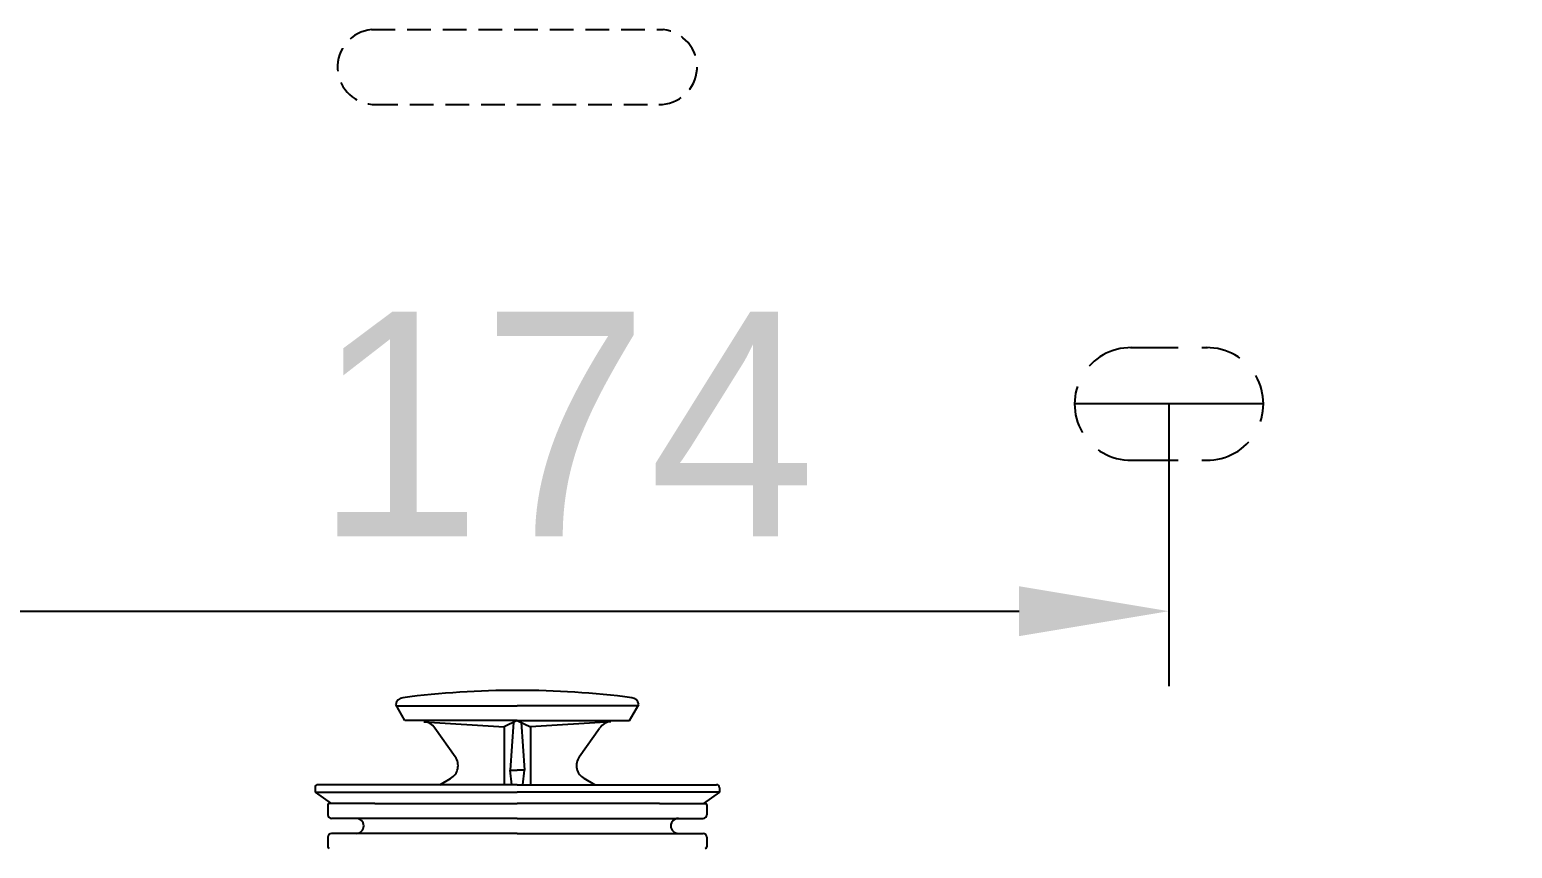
# Model space of a CAD drawing. Extents: x 69200 to 71625, y 58354 to 61785.
# Drawn here: x 69880.6 to 70078.6, y 59886.5 to 59995.8 of the extents above; entities that cross this region are included whole.
import ezdxf

# ---------------------------------------------------------------- set-up
doc = ezdxf.new("R2010")
doc.units = 0
doc.header["$MEASUREMENT"] = 0
doc.linetypes.add('HIDDEN', pattern=[9.524999999999999, 6.35, -3.175])
doc.linetypes.add('HIDDEN2', pattern=[4.762499999999999, 3.175, -1.5875])
doc.layers.get('0').update_dxf_attribs({"linetype": 'CONTINUOUS'})
doc.layers.get('Defpoints').update_dxf_attribs({"linetype": 'CONTINUOUS'})
doc.layers.add('2', color=2, linetype='HIDDEN')
doc.layers.add('3', color=3, linetype='CONTINUOUS')
doc.styles.add('h', font='', dxfattribs={"height": 30})
doc.styles.get('h').set_extended_font_data('Haansoft Batang')
doc.dimstyles.new('AM_ISO$0', dxfattribs={"dimtxt": 3, "dimasz": 20, "dimexe": 10, "dimexo": 0.5, "dimgap": 10, "dimtad": 1, "dimdec": 0, "dimdsep": 46, "dimtxsty": 'h', "dimcen": -5, "dimclrd": 256, "dimclre": 256, "dimclrt": 256, "dimadec": 0, "dimazin": 2, "dimtp": 0.1, "dimtm": 0.1, "dimtfac": 0.71, "dimtdec": 0, "dimtmove": 0, "dimatfit": 3, "dimfxl": 0, "dimlwd": -1, "dimlwe": -1, "dimarcsym": 0})

# ---------------------------------------------------------------- blocks, each defined once
blk = doc.blocks.new('*D31')
at = {"linetype": 'ByBlock'}
for p, q in [((70028.23823830493, 60025.84928787418), (70265.27294260958, 60025.84928787418)), ((70255.27294260958, 60005.84928787418), (70255.27294260958, 59766.15423064282)), ((70020.86006717142, 59746.15423064282), (70265.27294260958, 59746.15423064282))]:
    blk.add_line(p, q, dxfattribs=at)
for points in [[(70251.93960927625, 60005.84928787418), (70258.6062759429, 60005.84928787418), (70255.27294260958, 60025.84928787418)], [(70251.93960927625, 59766.15423064282), (70258.6062759429, 59766.15423064282), (70255.27294260958, 59746.15423064282)]]:
    blk.add_solid(points)
at = {"layer": 'Defpoints', "color": 0}
for p in [(70027.73823830493, 60025.84928787418), (70020.36006717142, 59746.15423064282), (70255.27294260958, 59746.15423064282)]:
    blk.add_point(p, dxfattribs=at)
at = {"insert": (70230.27294260958, 59886.00175925847), "char_height": 30, "attachment_point": 5, "rotation": 90, "style": 'h'}
blk.add_mtext('280', dxfattribs=at)
blk = doc.blocks.new('*D25')
at = {"linetype": 'ByBlock'}
for p, q in [((69858.73823830488, 59945.34928787416), (69858.73823830488, 59908.16928493331)), ((70032.73823830488, 59945.34928787416), (70032.73823830488, 59908.16928493331)), ((69878.73823830488, 59918.16928493331), (70012.73823830488, 59918.16928493331))]:
    blk.add_line(p, q, dxfattribs=at)
for points in [[(69878.73823830488, 59921.50261826665), (69878.73823830488, 59914.83595159998), (69858.73823830488, 59918.16928493331)], [(70012.73823830488, 59921.50261826665), (70012.73823830488, 59914.83595159998), (70032.73823830488, 59918.16928493331)]]:
    blk.add_solid(points)
at = {"layer": 'Defpoints', "color": 0}
for p in [(69858.73823830488, 59945.84928787416, 0.3347519340945411), (70032.73823830488, 59945.84928787416, 0.3347519340945411), (70032.73823830488, 59918.16928493331)]:
    blk.add_point(p, dxfattribs=at)
at = {"insert": (69952.13072484024, 59943.16928493331), "char_height": 30, "attachment_point": 5, "style": 'h'}
blk.add_mtext('174', dxfattribs=at)

msp = doc.modelspace()

# ---------------------------------------------------------------- linework, layer by layer
at = {"linetype": 'HIDDEN2'}
for p, q in [((69926.26677762062, 59995.84374195568, -57.71453437612588), (69965.20969898833, 59995.84374195568, -57.71453437612588)), ((69926.61094305346, 59985.85483379263, -57.71453437612588), (69964.86553355548, 59985.85483379263, -57.71453437612588))]:
    msp.add_line(p, q, dxfattribs=at)
for p, q in [((70045.3427873605, 59945.84928563471, -57.37978244203134), (70020.13368924928, 59945.84929011361, -57.37978244203134)), ((70032.7382383049, 59945.84928787415, -57.37978244203134), (70032.7382383049, 59939.12556740357, -57.37978244203134))]:
    msp.add_line(p, q)
for centre, start, end in [((69926.7441012801, 59990.86004907684, -57.71453437612588), 95.4709356644947, 271.2975383219813), ((69964.73237532885, 59990.86004907684, -57.71453437612588), 268.702461678175, 84.52906433540055)]:
    msp.add_arc(centre, 5.006499034906843, start, end, dxfattribs=at)
at = {"layer": '2', "color": 0, "linetype": 'HIDDEN'}
for p, q in [((70027.59601417875, 59953.37814000621, -57.37978244203134), (70037.88393499855, 59953.37810838197, -57.37978244203136)), ((70027.59601417748, 59938.32043128309, -57.37978244203134), (70037.88393499728, 59938.32046290559, -57.37978244203136))]:
    msp.add_line(p, q, dxfattribs=at)
for centre, start, end in [((70027.66284017828, 59945.84928564465, -57.37978244203134), 89.49103663689651, 270.5088953470107), ((70037.8136364315, 59945.84928564378, -57.37978244203134), 269.4653822410967, 90.53461773472307)]:
    msp.add_arc(centre, 7.529150928998861, start, end, dxfattribs=at)
at = {"layer": '3', "color": 0}
for p, q in [((69930.7382383049, 59903.59179658515, -57.71453437612588), (69929.50691700923, 59905.72450762969, -57.71453437612588)), ((69930.7382383049, 59903.59179658515, -57.71453437612588), (69929.50691700923, 59905.72450762969, -57.71453437612588)), ((69929.62345635243, 59905.52265556617, -57.71453437612588), (69945.7382383049, 59905.52265556617, -57.71453437612588)), ((69929.62345635243, 59905.52265556617, -57.71453437612588), (69945.7382383049, 59905.52265556617, -57.71453437612588)), ((69961.85302025735, 59905.52265556617, -57.71453437612588), (69945.7382383049, 59905.52265556617, -57.71453437612588)), ((69961.85302025735, 59905.52265556617, -57.71453437612588), (69945.7382383049, 59905.52265556617, -57.71453437612588)), ((69960.7382383049, 59903.59179658515, -57.71453437612588), (69961.96955960056, 59905.72450762969, -57.71453437612588)), ((69960.7382383049, 59903.59179658515, -57.71453437612588), (69961.96955960056, 59905.72450762969, -57.71453437612588)), ((69945.7382383049, 59903.59179658515, -57.71453437612588), (69930.7382383049, 59903.59179658515, -57.71453437612588)), ((69945.7382383049, 59903.59179658515, -57.71453437612588), (69930.7382383049, 59903.59179658515, -57.71453437612588)), ((69933.2535130214, 59903.40750441051, -57.71453437612588), (69943.9882383049, 59902.70613540015, -57.71453437612588)), ((69933.2535130214, 59903.40750441051, -57.71453437612588), (69943.9882383049, 59902.70613540015, -57.71453437612588)), ((69945.7382383049, 59903.59179658515, -57.71453437612588), (69943.9882383049, 59902.70613540015, -57.71453437612588)), ((69945.7382383049, 59903.59179658515, -57.71453437612588), (69943.9882383049, 59902.70613540015, -57.71453437612588)), ((69945.22056236592, 59903.32980487913, -57.71453437612588), (69944.78823830489, 59896.92192360408, -57.71453437612588)), ((69945.22056236592, 59903.32980487913, -57.71453437612588), (69944.78823830489, 59896.92192360408, -57.71453437612588)), ((69945.7382383049, 59903.59179658515, -57.71453437612588), (69960.7382383049, 59903.59179658515, -57.71453437612588)), ((69945.7382383049, 59903.59179658515, -57.71453437612588), (69947.4882383049, 59902.70613540015, -57.71453437612588)), ((69945.7382383049, 59903.59179658515, -57.71453437612588), (69960.7382383049, 59903.59179658515, -57.71453437612588)), ((69945.7382383049, 59903.59179658515, -57.71453437612588), (69947.4882383049, 59902.70613540015, -57.71453437612588)), ((69946.25591424385, 59903.32980487913, -57.71453437612588), (69946.6882383049, 59896.92192360408, -57.71453437612588)), ((69946.25591424385, 59903.32980487913, -57.71453437612588), (69946.6882383049, 59896.92192360408, -57.71453437612588)), ((69958.2229635884, 59903.40750441051, -57.71453437612588), (69947.4882383049, 59902.70613540015, -57.71453437612588)), ((69958.2229635884, 59903.40750441051, -57.71453437612588), (69947.4882383049, 59902.70613540015, -57.71453437612588)), ((69937.46357653767, 59898.71250437055, -57.71453437612588), (69934.7453713074, 59902.56547396859, -57.71453437612588)), ((69937.46357653767, 59898.71250437055, -57.71453437612588), (69934.7453713074, 59902.56547396859, -57.71453437612588)), ((69943.9882383049, 59902.70613540015, -57.71453437612588), (69943.9882383049, 59894.99179658516, -57.71453437612588)), ((69943.9882383049, 59902.70613540015, -57.71453437612588), (69943.9882383049, 59894.99179658516, -57.71453437612588)), ((69947.4882383049, 59902.70613540015, -57.71453437612588), (69947.4882383049, 59894.99179658516, -57.71453437612588)), ((69947.4882383049, 59902.70613540015, -57.71453437612588), (69947.4882383049, 59894.99179658516, -57.71453437612588)), ((69954.01290007212, 59898.71250437055, -57.71453437612588), (69956.73110530239, 59902.56547396859, -57.71453437612588)), ((69954.01290007212, 59898.71250437055, -57.71453437612588), (69956.73110530239, 59902.56547396859, -57.71453437612588)), ((69944.9913374907, 59894.99179658516, -57.71453437612588), (69944.78823830489, 59896.94611941177, -57.71453437612588)), ((69944.78823830489, 59896.94611941177, -57.71453437612588), (69945.7382383049, 59896.94611941177, -57.71453437612588)), ((69944.9913374907, 59894.99179658516, -57.71453437612588), (69944.78823830489, 59896.94611941177, -57.71453437612588)), ((69944.78823830489, 59896.94611941177, -57.71453437612588), (69945.7382383049, 59896.94611941177, -57.71453437612588)), ((69946.6882383049, 59896.94611941177, -57.71453437612588), (69945.7382383049, 59896.94611941177, -57.71453437612588)), ((69946.6882383049, 59896.94611941177, -57.71453437612588), (69945.7382383049, 59896.94611941177, -57.71453437612588)), ((69946.48513911909, 59894.99179658516, -57.71453437612588), (69946.6882383049, 59896.94611941177, -57.71453437612588)), ((69946.48513911909, 59894.99179658516, -57.71453437612588), (69946.6882383049, 59896.94611941177, -57.71453437612588)), ((69928.4382383049, 59894.99179658516, -57.71453437612588), (69919.13823830489, 59894.99179658516, -57.71453437612588)), ((69928.4382383049, 59894.99179658516, -57.71453437612588), (69919.13823830489, 59894.99179658516, -57.71453437612588)), ((69945.7382383049, 59894.99179658516, -57.71453437612588), (69928.4382383049, 59894.99179658516, -57.71453437612588)), ((69945.7382383049, 59894.99179658516, -57.71453437612588), (69928.4382383049, 59894.99179658516, -57.71453437612588)), ((69935.38181358596, 59894.99179658516, -57.71453437612588), (69936.82933352567, 59895.827522612, -57.71453437612588)), ((69935.38181358596, 59894.99179658516, -57.71453437612588), (69936.82933352567, 59895.827522612, -57.71453437612588)), ((69945.7382383049, 59894.99179658516, -57.71453437612588), (69963.0382383049, 59894.99179658516, -57.71453437612588)), ((69945.7382383049, 59894.99179658516, -57.71453437612588), (69963.0382383049, 59894.99179658516, -57.71453437612588)), ((69956.09466302382, 59894.99179658516, -57.71453437612588), (69954.64714308412, 59895.827522612, -57.71453437612588)), ((69956.09466302382, 59894.99179658516, -57.71453437612588), (69954.64714308412, 59895.827522612, -57.71453437612588)), ((69963.0382383049, 59894.99179658516, -57.71453437612588), (69972.33823830489, 59894.99179658516, -57.71453437612588)), ((69963.0382383049, 59894.99179658516, -57.71453437612588), (69972.33823830489, 59894.99179658516, -57.71453437612588)), ((69918.7382383049, 59894.59179658516, -57.71453437612588), (69918.7382383049, 59893.99179658516, -57.71453437612588)), ((69918.7382383049, 59894.59179658516, -57.71453437612588), (69918.7382383049, 59893.99179658516, -57.71453437612588)), ((69918.7382383049, 59893.99179658516, -57.71453437612588), (69945.7382383049, 59893.99179658516, -57.71453437612588)), ((69918.7382383049, 59893.99179658516, -57.71453437612588), (69920.880460315, 59892.49179658516, -57.71453437612588)), ((69918.7382383049, 59893.99179658516, -57.71453437612588), (69945.7382383049, 59893.99179658516, -57.71453437612588)), ((69918.7382383049, 59893.99179658516, -57.71453437612588), (69920.880460315, 59892.49179658516, -57.71453437612588)), ((69972.7382383049, 59893.99179658516, -57.71453437612588), (69945.7382383049, 59893.99179658516, -57.71453437612588)), ((69972.7382383049, 59893.99179658516, -57.71453437612588), (69945.7382383049, 59893.99179658516, -57.71453437612588)), ((69972.7382383049, 59893.99179658516, -57.71453437612588), (69970.59601629479, 59892.49179658516, -57.71453437612588)), ((69972.7382383049, 59893.99179658516, -57.71453437612588), (69970.59601629479, 59892.49179658516, -57.71453437612588)), ((69972.7382383049, 59894.59179658515, -57.71453437612588), (69972.7382383049, 59893.99179658516, -57.71453437612588)), ((69972.7382383049, 59894.59179658515, -57.71453437612588), (69972.7382383049, 59893.99179658516, -57.71453437612588)), ((69920.43640400797, 59892.29179658516, -57.71453437612588), (69920.43640400797, 59890.99179658516, -57.71453437612588)), ((69920.43640400797, 59892.29179658516, -57.71453437612588), (69920.43640400797, 59890.99179658516, -57.71453437612588)), ((69926.73823685311, 59892.49179658516, -57.71453437612588), (69920.63640400796, 59892.49179658516, -57.71453437612588)), ((69926.73823685311, 59892.49179658516, -57.71453437612588), (69920.63640400796, 59892.49179658516, -57.71453437612588)), ((69926.73823685311, 59892.49179658516, -57.71453437612588), (69945.7382383049, 59892.49179658516, -57.71453437612588)), ((69926.73823685311, 59892.49179658516, -57.71453437612588), (69945.7382383049, 59892.49179658516, -57.71453437612588)), ((69964.73823975667, 59892.49179658516, -57.71453437612588), (69945.7382383049, 59892.49179658516, -57.71453437612588)), ((69964.73823975667, 59892.49179658516, -57.71453437612588), (69945.7382383049, 59892.49179658516, -57.71453437612588)), ((69964.73823975667, 59892.49179658516, -57.71453437612588), (69970.84007260183, 59892.49179658516, -57.71453437612588)), ((69964.73823975667, 59892.49179658516, -57.71453437612588), (69970.84007260183, 59892.49179658516, -57.71453437612588)), ((69971.04007260181, 59892.29179658516, -57.71453437612588), (69971.04007260181, 59890.99179658516, -57.71453437612588)), ((69971.04007260181, 59892.29179658516, -57.71453437612588), (69971.04007260181, 59890.99179658516, -57.71453437612588)), ((69945.7382383049, 59890.49179658516, -57.71453437612588), (69920.93640400797, 59890.49179658516, -57.71453437612588)), ((69945.7382383049, 59890.49179658516, -57.71453437612588), (69920.93640400797, 59890.49179658516, -57.71453437612588)), ((69945.7382383049, 59890.49179658516, -57.71453437612588), (69970.54007260183, 59890.49179658516, -57.71453437612588)), ((69945.7382383049, 59890.49179658516, -57.71453437612588), (69970.54007260183, 59890.49179658516, -57.71453437612588)), ((69920.43640400797, 59887.99179658516, -57.71453437612588), (69920.43640400797, 59886.69179658516, -57.71453437612588)), ((69920.43640400797, 59887.99179658516, -57.71453437612588), (69920.43640400797, 59886.69179658516, -57.71453437612588)), ((69945.7382383049, 59888.49179658516, -57.71453437612588), (69920.93640400797, 59888.49179658516, -57.71453437612588)), ((69945.7382383049, 59888.49179658516, -57.71453437612588), (69920.93640400797, 59888.49179658516, -57.71453437612588)), ((69945.7382383049, 59888.49179658516, -57.71453437612588), (69970.54007260183, 59888.49179658516, -57.71453437612588)), ((69945.7382383049, 59888.49179658516, -57.71453437612588), (69970.54007260183, 59888.49179658516, -57.71453437612588)), ((69971.04007260181, 59887.99179658516, -57.71453437612588), (69971.04007260181, 59886.69179658516, -57.71453437612588)), ((69971.04007260181, 59887.99179658516, -57.71453437612588), (69971.04007260181, 59886.69179658516, -57.71453437612588))]:
    msp.add_line(p, q, dxfattribs=at)
for centre, radius, start, end in [((69945.7382383049, 59787.59179658516, -57.71453437612588), 120, 90, 97.32041366577153), ((69945.7382383049, 59787.59179658516, -57.71453437612588), 120, 90, 97.32041366577153), ((69945.7382383049, 59787.59179658516, -57.71453437612588), 120, 82.67958633422849, 90), ((69945.7382383049, 59787.59179658516, -57.71453437612588), 120, 82.67958633422849, 90), ((69930.58823830495, 59905.52265556618, -57.71453437612588), 1.1, 97.32041366577153, 169.4261989782676), ((69960.88823830489, 59905.52265556617, -57.71453437612588), 1.1, 10.57380102173234, 82.67958633422849), ((69960.88823830489, 59905.52265556617, -57.71453437612588), 1.1, 10.57380102173234, 82.67958633422849), ((69933.11112829541, 59901.41254301761, -57.71453437612588), 2, 35.20232506658579, 86.26180948762007), ((69933.11112829541, 59901.41254301761, -57.71453437612588), 2, 35.20232506658579, 86.26180948762007), ((69958.36534831439, 59901.41254301761, -57.71453437612588), 2, 93.73819051237994, 144.7976749334142), ((69958.36534831439, 59901.41254301761, -57.71453437612588), 2, 93.73819051237994, 144.7976749334142), ((69935.82933352567, 59897.55957341957, -57.71453437612588), 2, 300.0000000000603, 35.20232506658579), ((69935.82933352567, 59897.55957341957, -57.71453437612588), 2, 300.0000000000603, 35.20232506658579), ((69955.64714308412, 59897.55957341957, -57.71453437612588), 2, 144.7976749334142, 239.9999999999397), ((69955.64714308412, 59897.55957341957, -57.71453437612588), 2, 144.7976749334142, 239.9999999999397), ((69919.13823830489, 59894.59179658516, -57.71453437612588), 0.4000000000000001, 90, 180), ((69919.13823830489, 59894.59179658516, -57.71453437612588), 0.4000000000000001, 90, 180), ((69972.33823830489, 59894.59179658515, -57.71453437612588), 0.4000000000000001, 0, 90), ((69972.33823830489, 59894.59179658515, -57.71453437612588), 0.4000000000000001, 0, 90), ((69920.63640400796, 59892.29179658516, -57.71453437612588), 0.2, 90, 180), ((69920.63640400796, 59892.29179658516, -57.71453437612588), 0.2, 90, 180), ((69920.93640400797, 59890.99179658516, -57.71453437612588), 0.5, 180, 270), ((69920.93640400797, 59890.99179658516, -57.71453437612588), 0.5, 180, 270), ((69970.54007260183, 59890.99179658516, -57.71453437612588), 0.5, 270, 0), ((69970.54007260183, 59890.99179658516, -57.71453437612588), 0.5, 270, 0), ((69970.84007260183, 59892.29179658516, -57.71453437612588), 0.2, 0, 90), ((69970.84007260183, 59892.29179658516, -57.71453437612588), 0.2, 0, 90), ((69924.2382383049, 59889.49179658516, -57.71453437612588), 1, 270, 90), ((69924.2382383049, 59889.49179658516, -57.71453437612588), 1, 270, 90), ((69967.2382383049, 59889.49179658516, -57.71453437612588), 1, 90, 270), ((69967.2382383049, 59889.49179658516, -57.71453437612588), 1, 90, 270), ((69920.93640400797, 59887.99179658516, -57.71453437612588), 0.5, 90, 180), ((69920.93640400797, 59887.99179658516, -57.71453437612588), 0.5, 90, 180), ((69970.54007260183, 59887.99179658516, -57.71453437612588), 0.5, 0, 90), ((69970.54007260183, 59887.99179658516, -57.71453437612588), 0.5, 0, 90), ((69920.63640400796, 59886.69179658516, -57.71453437612588), 0.2, 180, 270), ((69920.63640400796, 59886.69179658516, -57.71453437612588), 0.2, 180, 270), ((69970.84007260183, 59886.69179658516, -57.71453437612588), 0.2, 270, 0), ((69970.84007260183, 59886.69179658516, -57.71453437612588), 0.2, 270, 0)]:
    msp.add_arc(centre, radius, start, end, dxfattribs=at)

# ---------------------------------------------------------------- dimensions: what is measured, and where the dimension line sits
dim = msp.add_linear_dim(base=(70255.27294260958, 59746.15423064282, -57.71453437612588), p1=(70027.7382383049, 60025.84928787415, -57.71453437612588), p2=(70020.3600671714, 59746.15423064279, -57.71453437612588), angle=90, dimstyle='AM_ISO$0')
dim.commit()
dim.dimension.update_dxf_attribs({"geometry": '*D31', "text_midpoint": (70230.27294260958, 59886.00175925847, -57.71453437612588)})
dim = msp.add_linear_dim(base=(70032.73823830488, 59918.16928493331, -57.71453437612588), p1=(69858.73823830488, 59945.84928787416, -57.37978244203134), p2=(70032.73823830488, 59945.84928787416, -57.37978244203134), dimstyle='AM_ISO$0')
dim.commit()
dim.dimension.update_dxf_attribs({"geometry": '*D25', "text_midpoint": (69952.13072484024, 59918.16928493331, -57.71453437612588), "dimtype": 160})

doc.saveas('drawing.dxf')
